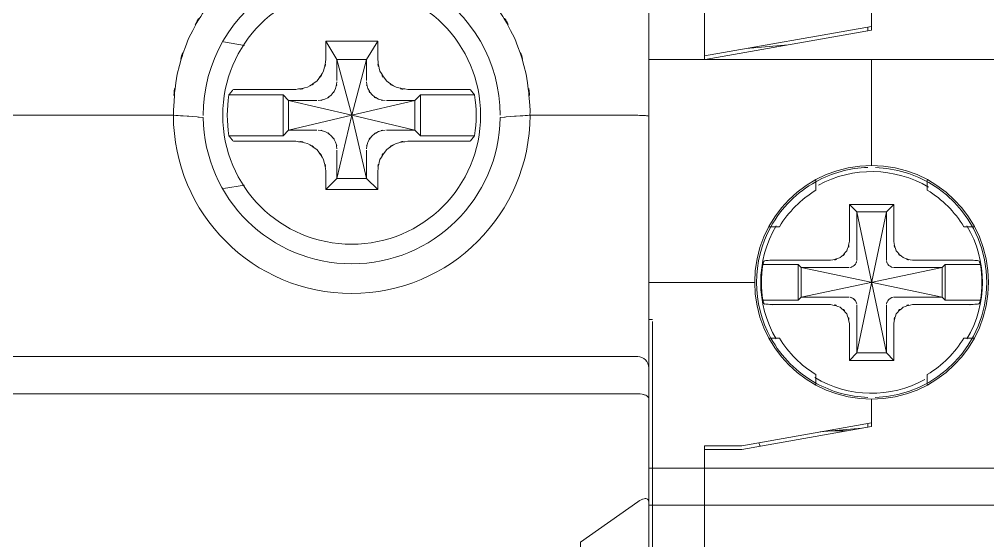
# Model space of a CAD drawing. Header units: millimetres. Extents: x 41 to 1635, y 11 to 1528.
# Drawn here: x 398.81 to 426.67, y 1168.94 to 1183.94 of the extents above; entities that cross this region are included whole.
import ezdxf

# ---------------------------------------------------------------- set-up
doc = ezdxf.new("R2010")
doc.units = ezdxf.units.MM
doc.header["$LTSCALE"] = 8
doc.layers.get('0').update_dxf_attribs({"linetype": 'CONTINUOUS'})
doc.layers.add('PDF_Geometry', color=7, linetype='CONTINUOUS')

# ---------------------------------------------------------------- blocks, each defined once
blk = doc.blocks.new('Contactor1')
at = {"layer": 'PDF_Geometry', "lineweight": 9}
for points in [[(-0.5659098375634244, 0.01664617957840164, 0.4141807432558581), (-0.6227293236745481, -0.04018773708821755), (-0.6227293236745481, -0.05439536208837126), (-0.6227293236745481, -0.04018773708821755), (-0.7932431153411699, -0.04018773708821755), (-0.7932431153411699, -0.05439536208837126), (-0.7932431153411699, -0.1041322231994855), (-0.7932431153411699, -0.2110624315328096)], [(-0.9202570597856266, -0.2163818204217023), (-0.9310626153412045, -0.2163818204217023), (-0.9331736292301116, -0.2184926120883119), (-0.9538681570078893, -0.2184926120883119, -0.08273767262502696), (-0.9538681570078893, -0.2028820287549706), (-0.9331736292301116, -0.2028820287549706), (-0.9331736292301116, -0.2184926120883119)], [(-0.8935486708967346, -0.204992820421694), (-0.8827431153412135, -0.204992820421694), (-0.8806041292301074, -0.2028820287549706), (-0.8599375875634792, -0.2028820287549706, -0.08408157926966128), (-0.8599375875634223, -0.2184926120883119), (-0.8806041292301074, -0.2184926120883119)], [(-1.432631948674555, -0.2110624315328096), (-1.432631948675123, -0.3073123343104953, -0.4144878227867246), (-1.428340407007852, -0.3030347787549772), (-0.7974931153411831, -0.3030347787547498, -0.4152934030877152), (-0.7932431153411699, -0.3073123343104953), (-0.7932431153411699, -0.2110624315328096), (-0.7932431153411699, -0.3073123343104953), (-0.7932431153411699, -0.3190065009771388)], [(-1.048423684785632, -0.2108818759771793, 0.002589240893631652), (-1.04471537923007, -0.2106877370882785), (-0.9751181292301112, -0.2106877370882785, 0.999587610104362), (-0.8386876014523068, -0.2106877370882785), (-0.7974931153411831, -0.2106877370882785)], [(-0.7094098514522784, -0.2306038481993937, 0.1196299841397357), (-0.7292986153412357, -0.2360902370883196, 0.1408673400764289), (-0.746534698674509, -0.2533123204216281, 0.2581487466918118), (-0.7465209208967281, -0.295923334310487, 0.1414226311638501), (-0.7293126014523068, -0.3131598343104542, 0.1191263734371497), (-0.7094098514522784, -0.3186453759772121)], [(-0.7292986153412357, -0.2355070148660161), (-0.7292986153412357, -0.2393539176438253, 0.1201337307391842), (-0.7432570181189817, -0.2533123204216281), (-0.7471458931189545, -0.2533123204216281)], [(-0.6866736153411921, -0.2355070148660161), (-0.6866736153411921, -0.2393539176438253, -0.1208746293056127), (-0.6727154208967363, -0.2533123204216281), (-0.6688543097856154, -0.2533123204216281)], [(-0.7361320181189512, -0.2678124176438814), (-0.7496320181189731, -0.2678124176438814, 0.07943331950662583), (-0.7496320181189731, -0.2814512231993831), (-0.7361320181189512, -0.2814512231993831)], [(-0.6798542125634413, -0.2814512231993831), (-0.6663542125634194, -0.2814512231993831, 0.08094860454965079), (-0.6663542125634194, -0.2678124176438814), (-0.6798542125634413, -0.2678124176438814)], [(-0.7471876431189912, -0.295923334310487), (-0.7432570181189817, -0.295923334310487, 0.1209087941897986), (-0.7292986153412357, -0.3098817370882898), (-0.7292986153412357, -0.3138405426439022)], [(-0.6688543097856154, -0.295923334310487), (-0.6727154208967363, -0.2959233343106007, -0.1216495562670574), (-0.6866736153411921, -0.3098817370882898), (-0.6866736153411921, -0.3137566259772484)]]:
    blk.add_lwpolyline(points, format="xyb", dxfattribs=at)
for points in [[(-0.7719376153411872, -1.10581238986606), (-0.7719376153411872, -1.162645445421617), (-0.7932431153411699, -1.162645445421617), (-0.7932431153411699, 0.01664617957840164), (-0.7719376153411872, 0.01664617957840164), (-0.7719376153411872, -0.04018773708821755)], [(-0.7719376153411872, -0.189382237088239), (-0.7719376153411872, -0.1353957926438625)], [(-0.7716875320078884, -0.189326292643841), (-0.7079653514523443, -0.1780898898659871), (-0.7079653514523443, -0.1701875287549228)], [(-0.7719376153411872, -0.1879377370883049), (-0.7079653514523443, -0.1766877648660738)], [(-0.7094098514522784, -0.1783399593105059), (-0.7094098514522784, -0.1769234315327139)], [(-0.955951393118994, -0.1826183481994121), (-0.9479098097856422, -0.1839653620883155)], [(-0.9168403653412156, -0.1892432093104617), (-0.9168403653412156, -0.1822707926438625), (-0.8969653653412024, -0.1822707926438625), (-0.8969653653412024, -0.1892432093104617)], [(-0.9168403653412156, -0.1822707926438625), (-0.9125903653412024, -0.189382237088239), (-0.9012153653412156, -0.189382237088239), (-0.8969653653412024, -0.1822707926438625)], [(-0.7559237264522949, -0.1851318204217023), (-0.7399236153411834, -0.1837288481993937)], [(-0.9012153653412156, -0.1973261259771562), (-0.9012153653412156, -0.189382237088239), (-0.9068958792300919, -0.2106877370882785), (-0.9125903653412024, -0.189382237088239), (-0.9125903653412024, -0.1973261259771562)], [(-0.7932431153411699, -0.189382237088239), (-0.6227293236745481, -0.189382237088239)], [(-0.7079653514523443, -0.189382237088239), (-0.7079653514523443, -0.2298680426438295)], [(-0.9508543236745481, -0.2007432509772116), (-0.9283126431189999, -0.2007432509772116)], [(-0.9202570597856266, -0.204992820421694), (-0.9310626153412045, -0.204992820421694), (-0.9068958792300919, -0.2106877370882785), (-0.9310626153412045, -0.2163818204217023), (-0.9310626153412045, -0.204992820421694), (-0.9331736292301116, -0.2028820287549706)], [(-0.8935486708967346, -0.2163818204217023), (-0.8827431153412135, -0.2163818204217023), (-0.9068958792300919, -0.2106877370882785), (-0.9125903653412024, -0.234839862088279), (-0.9012153653412156, -0.234839862088279), (-0.9068958792300919, -0.2106877370882785), (-0.8827431153412135, -0.204992820421694), (-0.8827431153412135, -0.2163818204217023), (-0.8806041292301074, -0.2184926120883119), (-0.8806041292301074, -0.2028820287549706)], [(-0.885465337563403, -0.2007432509772116), (-0.862937629230089, -0.2007432509772116)], [(-0.9283126431189999, -0.220632237088239), (-0.9508543236745481, -0.220632237088239)], [(-0.862937629230089, -0.220632237088239), (-0.885465337563403, -0.220632237088239)], [(-0.9125903653412024, -0.2240620704216099), (-0.9125903653412024, -0.234839862088279), (-0.9168403653412156, -0.2391038481994201)], [(-0.9012153653412156, -0.2240620704216099), (-0.9012153653412156, -0.234839862088279), (-0.8969653653412024, -0.2391038481994201)], [(-0.8969653653412024, -0.2321043065327331), (-0.8969653653412024, -0.2391038481994201), (-0.9168403653412156, -0.2391038481994201), (-0.9168403653412156, -0.2321043065327331)], [(-0.9479098097856422, -0.2374092787549671), (-0.9559653931189587, -0.2387427231993797)], [(-0.716493101452329, -0.2903267509771013), (-0.716493101452329, -0.3044648759771462), (-0.7136598375634549, -0.3016182648660788), (-0.7023263792301009, -0.2476318204217023), (-0.6994653514523179, -0.2447707926438625), (-0.6994653514523179, -0.2589097509771818)], [(-0.7136598375634549, -0.2660763065327956), (-0.7136598375634549, -0.2476318204217023), (-0.716493101452329, -0.2447707926438625), (-0.716493101452329, -0.2589097509771818)], [(-0.6994653514523179, -0.2447707926438625), (-0.716493101452329, -0.2447707926438625)], [(-0.7023263792301009, -0.2660763065327956), (-0.7023263792301009, -0.2476318204217023), (-0.7136598375634549, -0.2476318204217023), (-0.7023263792301009, -0.3016182648660788), (-0.6994653514523179, -0.3044648759771462), (-0.6994653514523179, -0.2903267509771013)], [(-0.7447015181189727, -0.2661042787549377), (-0.7236736292301202, -0.2661042787549377)], [(-0.6922986014523076, -0.2661042787549377), (-0.6712846986745262, -0.2661042787549377)], [(-0.7165348514523089, -0.2803127509771457), (-0.7349931153411831, -0.2803127509771457), (-0.6810070875634437, -0.2689373204216281), (-0.6994375875634091, -0.2689373204216281)], [(-0.6994375875634091, -0.2803127509771457), (-0.6810070875634437, -0.2803127509771457), (-0.7349931153411831, -0.2689373204216281), (-0.7165348514523089, -0.2689373204216281)], [(-0.7527571014522891, -0.2746178343104475), (-0.7932431153411699, -0.2746178343104475)], [(-0.7236736292301202, -0.2831457926438361), (-0.7447015181189727, -0.2831457926438361)], [(-0.7136598375634549, -0.2831737787549855), (-0.7136598375634549, -0.3016182648660788), (-0.7023263792301009, -0.3016182648660788), (-0.7023263792301009, -0.2831737787549855)], [(-0.6712846986745262, -0.2831457926438361), (-0.6922986014523076, -0.2831457926438361)], [(-0.7918126014523068, -0.2895349870882455), (-0.7918126014523068, -0.3030347787549772), (-0.7918126014523068, -0.842950931532755), (-0.7918126014523068, -0.857159403754963), (-0.7932431153411699, -0.857159403754963)], [(-0.716493101452329, -0.3044648759771462), (-0.6994653514523179, -0.3044648759771462)], [(-0.7974931153411831, -0.3172432648660788), (-1.428340407007852, -0.3172432648660788)], [(-0.7932431153411699, -0.358631875977153), (-0.7932431153411699, -0.3190065009771388), (-0.7932431153411699, -0.358631875977153), (-0.7932431153411699, -0.3740763204216364)], [(-0.7079653514523443, -0.3193676259771792), (-0.7079653514523443, -0.3297842926438079), (-0.7577013653411768, -0.3385623343104953), (-0.7719376153411872, -0.3385623343104953)], [(-0.7079653514523443, -0.8176315148660933), (-0.7577013653411768, -0.808867875977171), (-0.7719376153411872, -0.808867875977171), (-0.7719376153411872, -0.3371322370883263), (-0.7577013653411768, -0.3371322370883263), (-0.7079653514523443, -0.3283821815327883)], [(-0.7094098514522784, -0.3300487787549855), (-0.7094098514522784, -0.3286322509771935)], [(-0.7277153097856512, -0.3318679593105571), (-0.7117431708967388, -0.3304370287548863)], [(-0.7174236708967783, -0.3314517370882868), (-0.7231874764523241, -0.3314517370882868)], [(-0.6227293236745481, -0.3456737787549855), (-0.7932431153411699, -0.3456737787549855)], [(-0.7974931153411831, -0.358631875977153), (-0.8193542958967441, -0.3740763204216364), (-0.8193542958967441, -0.429492848199402), (-0.8216458653412246, -0.429492848199402)], [(-0.6227293236745481, -0.3598678343105348), (-0.7932431153411699, -0.3598678343105348)]]:
    blk.add_lwpolyline(points, dxfattribs=at)
for points in [[(-0.7361320181189512, -0.2678124176438814), (-0.7349931153411831, -0.2689373204216281), (-0.7349931153411831, -0.2803127509771457), (-0.7361320181189512, -0.2814512231993831)], [(-0.6798542125634413, -0.2814512231993831), (-0.6810070875634437, -0.2803127509771457), (-0.6810070875634437, -0.2689373204216281), (-0.6798542125634413, -0.2678124176438814)], [(-0.7918126014523068, -0.2888127370882785), (-0.7932431153411699, -0.2888127370882785)]]:
    blk.add_lwpolyline(points, close=True, dxfattribs=at)
for centre, radius in [((-0.9069222789192963, -0.210688900002765), 0.04934577470291374), ((-0.7079774564591048, -0.2746023847917058), 0.04473434378573099)]:
    blk.add_circle(centre, radius, dxfattribs=at)
for centre, radius, start, end in [((-0.9069178492535457, -0.2106817448484435), 0.05684147033933121, 359.9939598667409, 180.021134225604), ((-0.9522174557380936, 0.1898685970063525), 0.4012104405792221, 266.7278382332551, 267.2561735653577), ((-0.8604019319635654, 0.1685717352102074), 0.3798805858130675, 272.7167883121022, 273.2768665972661), ((-0.9068947430261574, -0.2107003461401291), 0.05682674651906592, 180.8411819776516, 359.1305089655899), ((-0.7079879799275659, -0.2747358196136247), 0.04252784665810618, 59.24905755242448, 118.634273807982), ((-0.7079795662839956, -0.2746303286817238), 0.04403784937707349, 271.8438711450713, 88.12869148336216), ((-0.7080125988285317, -0.2746110495882021), 0.04239724598466913, 149.2563039134505, 210.7436960866327), ((-0.7080944429064289, -0.2746110495883158), 0.04252500842517987, 329.3586364212026, 30.64136357890242), ((-0.707974772964576, -0.2746290452396352), 0.04242183347186082, 239.1485940559593, 298.6978858003181), ((-0.7576352562521151, -0.338593084642298), 0.007039938944666578, 10.59742079232963, 21.92042195402124)]:
    blk.add_arc(centre, radius, start, end, dxfattribs=at)
for points in [[(-0.9621320597856879, -0.1687014870883559), (-0.9735070597857316, -0.1872570287550843), (-0.9590764903411468, -0.1620901954215697), (-0.9693403514523311, -0.1812704870883408)], [(-0.8444653931189237, -0.1812704870883408), (-0.8547292542301079, -0.1620766259770789), (-0.8402986847856369, -0.1872570287550843), (-0.8516736847856805, -0.1687014870883559)], [(-0.9693403514523311, -0.1812704870883408), (-0.9764653514523047, -0.2015205981992949), (-0.9677708097855771, -0.1742845148660308), (-0.9737013931189153, -0.1949093065327361)], [(-0.8401321014522978, -0.194895750977139), (-0.846048698674565, -0.1742709454215401), (-0.8373681431189084, -0.2015205981992949), (-0.8444653931189237, -0.1812704870883408)], [(-0.9737013931189153, -0.1949093065327361), (-0.9763820736745288, -0.2155620843104771), (-0.9735903514524011, -0.1879377370883049), (-0.9751181292301112, -0.2087151259770508)], [(-0.9177154208967409, -0.1937292926438658), (-0.916062587563431, -0.1870764593104468), (-0.9177709486745584, -0.1960486259772551), (-0.9168403653412156, -0.1892432093104617)], [(-0.8969653653411456, -0.1892432093104617), (-0.89603479589681, -0.1960206537548856), (-0.8977431431189302, -0.1870764593104468), (-0.8960903236745139, -0.1937292926438658)], [(-0.8386876014523637, -0.2087151259770508), (-0.840243157007933, -0.1879233204217599), (-0.8374236708968397, -0.2155620843104771), (-0.8401321014522978, -0.194895750977139)], [(-0.9201597958967227, -0.1974371815326776), (-0.9161876292300235, -0.1920898204216428), (-0.9210763792301009, -0.1995072926438297), (-0.9177154208967409, -0.1937292926438658)], [(-0.8960903236745139, -0.1937292926438658), (-0.8927291570078637, -0.1994928759772847), (-0.8976181153411176, -0.1920898204216428), (-0.8936459486745321, -0.1974371815326776)], [(-0.9283126431189999, -0.2007432509772116), (-0.9215625458968475, -0.1998124593105786), (-0.9305069486744628, -0.2015205981992949), (-0.9238681014523422, -0.1998955426438442)], [(-0.9238681014523422, -0.1998955426438442), (-0.9180903236744484, -0.1965343759770803), (-0.9254931570077929, -0.20139598708829), (-0.9201597958967227, -0.1974371815326776)], [(-0.9147013792300527, -0.2029100009772264), (-0.9120486847857023, -0.1993682648660524), (-0.9152986014523208, -0.2042570148660161), (-0.9130765320077785, -0.2004516398660598)], [(-0.9130765320077785, -0.2004516398660598), (-0.9120904347856253, -0.1965623481994498), (-0.9131042958967441, -0.2017986537548495), (-0.9125903653411456, -0.1978262787549738)], [(-0.9007431986745473, -0.2004372231995148), (-0.8985069347856438, -0.2042425981994711), (-0.9017570597856661, -0.19935384819928), (-0.8991319070078703, -0.2028820287550843)], [(-0.9012291431189965, -0.1978262787549738), (-0.9007154347856954, -0.2017706815327074), (-0.9017015320078485, -0.1965767509771013), (-0.9007431986745473, -0.2004372231995148)], [(-0.8936459486745321, -0.1974371815326776), (-0.8883125736744546, -0.20139598708829), (-0.8957154208966926, -0.196520806532817), (-0.8899514208966934, -0.1998819731993535)], [(-0.8899514208966934, -0.1998819731993535), (-0.8832848097856072, -0.2015205981992949), (-0.8922709625634866, -0.1998124593105786), (-0.885465337563403, -0.2007432509772116)], [(-0.9538681570078893, -0.2028820287550843), (-0.9531319208967375, -0.201896139865994), (-0.9541180181190043, -0.2032016120883782), (-0.9533682125633618, -0.2022148759772335)], [(-0.9533682125633618, -0.2022148759772335), (-0.9526181986745428, -0.2012434037549156), (-0.9536320597856616, -0.2025344593105274), (-0.9528680597856578, -0.2015765565327001)], [(-0.9528680597856578, -0.2015765565327001), (-0.9521042820078378, -0.2006042231994343), (-0.9531319208967375, -0.201896139865994), (-0.9523541431189528, -0.2009373759772188)], [(-0.951881962563391, -0.2007847926438444), (-0.9526459625635084, -0.2009238204216217), (-0.9516598653412416, -0.2006457648660671), (-0.9523541431189528, -0.2009373759772188)], [(-0.9508543236744913, -0.2007432509772116), (-0.9523541431189528, -0.2008127648659865), (-0.9503404070077863, -0.2007017093105787), (-0.951881962563391, -0.2007847926438444)], [(-0.9171459625634384, -0.2045350565326771), (-0.9133403792300783, -0.2022988065327809), (-0.9182291292301556, -0.2055345148660308), (-0.9147013792300527, -0.2029100009772264)], [(-0.8991319070078703, -0.2028820287550843), (-0.8955763931189153, -0.2055345148660308), (-0.9004791292301775, -0.202257264866148), (-0.8966597681189228, -0.204507084310535)], [(-0.8619375458967511, -0.2007847926438444), (-0.8634653375633548, -0.2007017093105787), (-0.8614513931190118, -0.2008127648659865), (-0.862937629230089, -0.2007432509772116)], [(-0.8614513931190118, -0.2009373759772188), (-0.8621458792301269, -0.2006457648660671), (-0.86115978200786, -0.2009238204216217), (-0.8619375458967511, -0.2007847926438444)], [(-0.8614513931190118, -0.2009373759772188), (-0.8606876014522982, -0.201896139865994), (-0.861701462563417, -0.2006042231994343), (-0.8609654347855553, -0.2015765565327001)], [(-0.8609654347855553, -0.2015765565327001), (-0.8601596847856285, -0.2025344593105274), (-0.8611737681189311, -0.2012434037549156), (-0.8604375320077793, -0.2022148759772335)], [(-0.8604375320077793, -0.2022148759772335), (-0.8596597542301083, -0.2032016120883782), (-0.8606876014522982, -0.201896139865994), (-0.8599375875634792, -0.2028820287550843)], [(-0.9197709070078304, -0.204992820421694), (-0.9157987403411312, -0.2044926815326562), (-0.9210208514522833, -0.2054650009772558), (-0.9171459625634384, -0.2045350565326771)], [(-0.8966597681189228, -0.204507084310535), (-0.8927848931189715, -0.2054650009772558), (-0.8980347542300819, -0.2044926815326562), (-0.8940626014522763, -0.204992820421694)], [(-0.9751181292301112, -0.2087151259770508), (-0.9751181292301112, -0.2102011537549515), (-0.9751181292301112, -0.2082149731993468), (-0.9751181292301112, -0.2097010148661411)], [(-0.9751181292301112, -0.2097010148661411), (-0.9750763792300745, -0.2111734870882174), (-0.9751181292301112, -0.2092017093104914), (-0.9750903653411456, -0.2106877370883922)], [(-0.9676320042300972, -0.2111870426438145), (-0.9732987403412494, -0.2106877370883922), (-0.9657293097856723, -0.2113260704215918), (-0.9714236014523863, -0.2108818759770656)], [(-0.9637153653412156, -0.2115066259771083), (-0.9695764347856652, -0.2110064870882979), (-0.9617847125634285, -0.2116736259772551), (-0.9676320042300972, -0.2111870426438145)], [(-0.8461737403412712, -0.2111870426438145), (-0.8520208236745361, -0.2116736259772551), (-0.8442430736744768, -0.2110064870882979), (-0.8500763792300745, -0.2115066259771083)], [(-0.8423959208967631, -0.2108818759770656), (-0.8480764208968026, -0.2113260704215918), (-0.840507004230119, -0.2106877370883922), (-0.8461737403412712, -0.2111870426438145)], [(-0.8387431292300676, -0.2106877370883922), (-0.838659837563398, -0.2092017093104914), (-0.8387431292300676, -0.2111734870882174), (-0.8386876014523637, -0.2097010148661411)], [(-0.8386876014523637, -0.2097010148661411), (-0.8386876014523637, -0.2082149731993468), (-0.8386876014523637, -0.2102011537549515), (-0.8386876014523637, -0.2087151259770508)], [(-0.7958542820078378, -0.2107148759771462), (-0.798326407007778, -0.2106597648660227), (-0.7950625181189821, -0.2107148759771462), (-0.7974931153411831, -0.2106877370883922)], [(-0.7944792958966787, -0.2107987926438), (-0.7965207958968108, -0.2106453620883713), (-0.7937708236744925, -0.2108123620882907), (-0.7958542820078378, -0.2107148759771462)], [(-0.7935624903411167, -0.2109098481994351), (-0.7950209764523493, -0.210729278755025), (-0.7931736014522244, -0.2109793620882101), (-0.7944792958966787, -0.2107987926438)], [(-0.7932431153412267, -0.2110624315328096), (-0.793632004230119, -0.2107708204216578), (-0.7930070320077789, -0.2110624315328096), (-0.7935624903411167, -0.2109098481994351)], [(-0.9533682125633618, -0.219146195421672), (-0.9541180181190043, -0.2181738759772998), (-0.9531319208967375, -0.2194793481994566), (-0.9538681570078893, -0.2184926120883119)], [(-0.9171319764522536, -0.2168539870883706), (-0.9210208514522833, -0.2158816676437709), (-0.9157709764523929, -0.2168819593105127), (-0.9197709070078304, -0.2163682509772116)], [(-0.9147013792300527, -0.2184790565327148), (-0.91820136534119, -0.2158401259771381), (-0.9133126153412263, -0.2191038204216511), (-0.9171319764522536, -0.2168539870883706)], [(-0.9130487681190402, -0.2209374176438814), (-0.9152986014523208, -0.2171455981992949), (-0.9120486847857023, -0.2220207787549953), (-0.9147013792300527, -0.2184790565327148)], [(-0.8991041431190183, -0.2184790565327148), (-0.9017570597856661, -0.2219928065328531), (-0.8984791708966782, -0.2171320426439252), (-0.9007431986745473, -0.2209094315326183)], [(-0.8966597681189228, -0.2168539870883706), (-0.9004513653412118, -0.2190902509771604), (-0.8955763931189153, -0.2158401259771381), (-0.8991041431190183, -0.2184790565327148)], [(-0.8940626014522763, -0.2163682509772116), (-0.8979932264523427, -0.2168819593105127), (-0.8927848931189715, -0.2158960704216497), (-0.8966597681189228, -0.2168539870883706)], [(-0.8599375875634792, -0.2184926120883119), (-0.8606876014522982, -0.2194793481994566), (-0.8596597542301083, -0.2181738759772998), (-0.8604375320077793, -0.219146195421672)], [(-0.9528680597856578, -0.2197989315327504), (-0.9536320597856616, -0.2188266120883782), (-0.9526181986745428, -0.220132084310535), (-0.9533682125633618, -0.219146195421672)], [(-0.9523541431189528, -0.2204516676438288), (-0.9531319208967375, -0.2194793481994566), (-0.9521042820078378, -0.2207568481994713), (-0.9528680597856578, -0.2197989315327504)], [(-0.9523541431189528, -0.2204516676438288), (-0.9516598653412416, -0.2207288759771018), (-0.9526459625635084, -0.2204652370883196), (-0.951881962563391, -0.2205762926437274)], [(-0.951881962563391, -0.2205762926437274), (-0.9503404070077863, -0.2206737787550992), (-0.9523541431189528, -0.220562723199464), (-0.9508543236744913, -0.220632237088239)], [(-0.9238403375633766, -0.2214790981993247), (-0.9305069486744628, -0.2198404731993833), (-0.9215487681189529, -0.2215621676439241), (-0.9283126431189999, -0.220632237088239)], [(-0.9201597958967227, -0.2239374593104912), (-0.9254931570077929, -0.2199650843103882), (-0.9180903236744484, -0.2248538343105793), (-0.9238403375633766, -0.2214790981993247)], [(-0.9177154208967409, -0.2276461954215847), (-0.9210763792301009, -0.2218817648661116), (-0.9161876292300235, -0.2292704037549811), (-0.9201597958967227, -0.2239374593104912)], [(-0.9125903653411456, -0.2235347926439317), (-0.9130765320077785, -0.2195904037548644), (-0.9121181986744773, -0.2247987370883493), (-0.9130487681190402, -0.2209374176438814)], [(-0.9007431986745473, -0.2209094315326183), (-0.9017015320078485, -0.2248122926439464), (-0.9007154347856954, -0.2195759870883194), (-0.9012291431189965, -0.2235347926439317)], [(-0.8936459486745321, -0.2239374593104912), (-0.8976181153411176, -0.2292704037549811), (-0.8927291570078637, -0.2218817648661116), (-0.8960903236745139, -0.2276317787550397)], [(-0.8899514208966934, -0.2214790981993247), (-0.8957154208966926, -0.2248402648660885), (-0.8883125736744546, -0.2199650843103882), (-0.8936459486745321, -0.2239374593104912)], [(-0.885465337563403, -0.220632237088239), (-0.8922569764523018, -0.2215621676439241), (-0.8832848097856072, -0.2198404731993833), (-0.8899514208966934, -0.2214790981993247)], [(-0.862937629230089, -0.220632237088239), (-0.8614513931190118, -0.220562723199464), (-0.8634653375633548, -0.2206737787550992), (-0.8619375458967511, -0.2205762926437274)], [(-0.8619375458967511, -0.2205762926437274), (-0.86115978200786, -0.2204652370883196), (-0.8621458792301269, -0.2207288759771018), (-0.8614513931190118, -0.2204516676438288)], [(-0.8609654347855553, -0.2197989315327504), (-0.861701462563417, -0.2207568481994713), (-0.8606876014522982, -0.2194793481994566), (-0.8614513931190118, -0.2204516676438288)], [(-0.8604375320077793, -0.219146195421672), (-0.8611737681189311, -0.220132084310535), (-0.8601596847856285, -0.2188266120883782), (-0.8609654347855553, -0.2197989315327504)], [(-0.9168403653412156, -0.2321043065326194), (-0.9177709486745584, -0.2253404176437925), (-0.916062587563431, -0.2342981815327221), (-0.9177154208967409, -0.2276461954215847)], [(-0.8960903236745139, -0.2276317787550397), (-0.8977431431189302, -0.2342981815327221), (-0.89603479589681, -0.2253404176437925), (-0.8969653653411456, -0.2321043065326194)], [(-0.7174654208967581, -0.2625489731995003), (-0.7156735736745645, -0.2572151815327288), (-0.7175487125634277, -0.2644648065327146), (-0.7164931014523859, -0.2589097509771818)], [(-0.6994653514522611, -0.2589097509771818), (-0.6984375042300712, -0.2644512370882239), (-0.7003126431190481, -0.2572151815327288), (-0.6985347820079255, -0.2625345704216215)], [(-0.7200626014522982, -0.2651455148661626), (-0.7158819070079403, -0.2615207093103891), (-0.721076462563417, -0.2667570148660161), (-0.7174654208967581, -0.2625489731995003)], [(-0.6985347820079255, -0.2625345704216215), (-0.6949097542300819, -0.2667570148660161), (-0.7001043097856723, -0.2615207093103891), (-0.6959098514523134, -0.2651455148661626)], [(-0.748507101452276, -0.266298403754945), (-0.7495764903412123, -0.2664933759772339), (-0.7482985597857237, -0.2660763065327956), (-0.7491598375633544, -0.2665069315326036)], [(-0.7491598375633544, -0.2665069315326036), (-0.7493959208968022, -0.2671596676439094), (-0.7490625597856138, -0.266298403754945), (-0.7493126431190262, -0.2669511398660234)], [(-0.7468680597856405, -0.2661458065326769), (-0.7492291431189528, -0.2664094454216865), (-0.7459792264523344, -0.2661042787549377), (-0.748507101452276, -0.266298403754945)], [(-0.7447015181189158, -0.2661042787549377), (-0.748006948674572, -0.2661458065326769), (-0.7436181431189084, -0.266021195421672), (-0.7468680597856405, -0.2661458065326769)], [(-0.7236736292301771, -0.2661042787549377), (-0.7181736847856541, -0.2650624454215631), (-0.7254097403412629, -0.2669655426439022), (-0.7200626014522982, -0.2651455148661626)], [(-0.7141320181189599, -0.2675903065328384), (-0.7133680181190698, -0.2658677648660159), (-0.714243073674595, -0.2682015148661776), (-0.7136876014523637, -0.2664094454216865)], [(-0.7022986153412489, -0.2664094454216865), (-0.7017291708968401, -0.2682015148661776), (-0.7025904347855771, -0.2658677648660159), (-0.7018404208967581, -0.2675903065328384)], [(-0.6959098514523134, -0.2651455148661626), (-0.6905624903412786, -0.2669655426439022), (-0.6978265181189158, -0.2650624454215631), (-0.6922986014523644, -0.2661042787549377)], [(-0.6690904070077863, -0.2661458065326769), (-0.6723403097857386, -0.266021195421672), (-0.6679792681190406, -0.2661458065326769), (-0.6712846986744694, -0.2661042787549377)], [(-0.6674653375634421, -0.266298403754945), (-0.6699932125633836, -0.2661042787549377), (-0.666715337563403, -0.2664094454216865), (-0.6690904070077863, -0.2661458065326769)], [(-0.6668126014523637, -0.2665069315326036), (-0.6676596847856331, -0.2660763065327956), (-0.6663819625634346, -0.2664933759772339), (-0.6674653375634421, -0.266298403754945)], [(-0.6666735875634799, -0.2669511398660234), (-0.6668958931190332, -0.266298403754945), (-0.6665902958968104, -0.2671596676439094), (-0.6668126014523637, -0.2665069315326036)], [(-0.7494654347855771, -0.2673817787549524), (-0.7496875458968475, -0.2680209454215401), (-0.7493959208968022, -0.2671596676439094), (-0.7496320181189162, -0.2678124176438814)], [(-0.7493126431190262, -0.2669511398660234), (-0.7495209625635084, -0.2676038759771018), (-0.7492291431189528, -0.2667425981994711), (-0.7494654347855771, -0.2673817787549524)], [(-0.7161875042301631, -0.268909348199486), (-0.7144236292301116, -0.2683676676438154), (-0.7167291847856063, -0.2692289315327798), (-0.7150208375634861, -0.268478709310557)], [(-0.7150208375634861, -0.268478709310557), (-0.7136043236745877, -0.2672012093105423), (-0.7153959486744839, -0.2690068343104031), (-0.7141320181189599, -0.2675903065328384)], [(-0.7018404208967581, -0.2675903065328384), (-0.7005625042301631, -0.2690068343104031), (-0.7023681292300239, -0.2672012093105423), (-0.7009376153411608, -0.268478709310557)], [(-0.7009376153411608, -0.268478709310557), (-0.6992430458967078, -0.2692289315327798), (-0.701562587563501, -0.2683676676438154), (-0.6997709486744839, -0.268909348199486)], [(-0.6665070042301409, -0.2673817787549524), (-0.6667293236745877, -0.2667425981994711), (-0.6664237125634713, -0.2676038759771018), (-0.6666735875634799, -0.2669511398660234)], [(-0.6663542125633626, -0.2678124176438814), (-0.6665902958968104, -0.2671596676439094), (-0.666270920896693, -0.2680209454215401), (-0.6665070042301409, -0.2673817787549524)], [(-0.7496320181189162, -0.2814512231993831), (-0.7493959208968022, -0.2820904037548644), (-0.7496875458968475, -0.281242695421497), (-0.7494654347855771, -0.2818682926438214)], [(-0.7150208375634861, -0.2807705148661626), (-0.7167291847856063, -0.280006723199449), (-0.7144236292301116, -0.2808959731994491), (-0.7161875042301631, -0.2803398759772335)], [(-0.7141320181189599, -0.2816733204217599), (-0.7153959486744839, -0.2802432370883707), (-0.7136043236745877, -0.2820344454216865), (-0.7150208375634861, -0.2807705148661626)], [(-0.7136876014523637, -0.2828262093105423), (-0.714243073674595, -0.2810485565328236), (-0.7133680181190698, -0.2833823065327579), (-0.7141320181189599, -0.2816733204217599)], [(-0.7018404208967581, -0.2816733204217599), (-0.7025904347855771, -0.2833823065327579), (-0.7017291708968401, -0.2810485565328236), (-0.7022986153412489, -0.2828262093105423)], [(-0.7009376153411608, -0.2807705148661626), (-0.7023681292300239, -0.2820344454216865), (-0.7005625042301631, -0.2802432370883707), (-0.7018404208967581, -0.2816733204217599)], [(-0.6997709486744839, -0.2803398759772335), (-0.701562587563501, -0.2808959731994491), (-0.6992430458967078, -0.280006723199449), (-0.7009376153411608, -0.2807705148661626)], [(-0.6665070042301409, -0.2818682926438214), (-0.666270920896693, -0.281242695421497), (-0.6665902958968104, -0.2820904037548644), (-0.6663542125633626, -0.2814512231993831)], [(-0.7491598375633544, -0.2827287231993978), (-0.7482985597857237, -0.2831737787550992), (-0.7495764903412123, -0.2827431398659428), (-0.748507101452276, -0.2829372648661774)], [(-0.7494654347855771, -0.2818682926438214), (-0.7492291431189528, -0.2824930565327577), (-0.7495209625635084, -0.2816597648661627), (-0.7493126431190262, -0.2822989315327504)], [(-0.7493126431190262, -0.2822989315327504), (-0.7490625597856138, -0.2829372648661774), (-0.7493959208968022, -0.2820904037548644), (-0.7491598375633544, -0.2827287231993978)], [(-0.748507101452276, -0.2829372648661774), (-0.7459792264523344, -0.2831457926438361), (-0.7492291431189528, -0.2828406259773146), (-0.7468680597856405, -0.2830898481993245)], [(-0.7468680597856405, -0.2830898481993245), (-0.7436181431189084, -0.2832153065328384), (-0.748006948674572, -0.2831042648660969), (-0.7447015181189158, -0.2831457926438361)], [(-0.7200626014522982, -0.284103709310557), (-0.7254097403412629, -0.282284528755099), (-0.7181459208968022, -0.2841876398661043), (-0.7236736292301771, -0.2831457926438361)], [(-0.7174654208967581, -0.2867155148660459), (-0.721076462563417, -0.2824930565327577), (-0.7158819070079403, -0.2877149593105059), (-0.7200626014522982, -0.284103709310557)], [(-0.7164931014523859, -0.2903267509771013), (-0.7175487125634277, -0.2848124037550406), (-0.7156735736745645, -0.292034889866045), (-0.7174654208967581, -0.2867155148660459)], [(-0.6985347820079255, -0.2867010981995008), (-0.7003126431190481, -0.292034889866045), (-0.6984375042300712, -0.2847988343105499), (-0.6994653514522611, -0.2903267509771013)], [(-0.6959098514523134, -0.284103709310557), (-0.7001043097856723, -0.2877149593105059), (-0.6949097542300819, -0.2824930565327577), (-0.6985347820079255, -0.2867010981995008)], [(-0.6922986014523644, -0.2831457926438361), (-0.6978125320078448, -0.2841876398661043), (-0.6905624903412786, -0.282284528755099), (-0.6959098514523134, -0.284103709310557)], [(-0.6712846986744694, -0.2831457926438361), (-0.6679792681190406, -0.2831042648660969), (-0.6723403097857386, -0.2832153065328384), (-0.6690904070077863, -0.2830898481993245)], [(-0.6690904070077863, -0.2830898481993245), (-0.666715337563403, -0.2828406259773146), (-0.6699932125633836, -0.2831457926438361), (-0.6674653375634421, -0.2829372648661774)], [(-0.6674653375634421, -0.2829372648661774), (-0.6663819625634346, -0.2827431398659428), (-0.6676596847856331, -0.2831737787550992), (-0.6668126014523637, -0.2827287231993978)], [(-0.6668126014523637, -0.2827287231993978), (-0.6665902958968104, -0.2820904037548644), (-0.6668958931190332, -0.2829372648661774), (-0.6666735875634799, -0.2822989315327504)], [(-0.6666735875634799, -0.2822989315327504), (-0.6664237125634713, -0.2816597648661627), (-0.6667293236745877, -0.2824930565327577), (-0.6665070042301409, -0.2818682926438214)], [(-0.7957987542301339, -0.3173958481993395), (-0.798326407007778, -0.3171177926437849), (-0.7949374764522759, -0.3174094037549366), (-0.7974931153411831, -0.3172432648661925)], [(-0.7944237681189747, -0.3177985148661264), (-0.796479254230178, -0.3171322093105573), (-0.7937152958967886, -0.3179375287550101), (-0.7957987542301339, -0.3173958481993395)], [(-0.7935487125634495, -0.3183817370882025), (-0.7948126570078671, -0.317423820421709), (-0.7930625597857102, -0.3185622926439464), (-0.7944237681189747, -0.3177985148661264)], [(-0.7932431153412267, -0.3190065009771388), (-0.7935902542300823, -0.3179926398661337), (-0.7930070320077789, -0.3192989593105722), (-0.7935487125634495, -0.3183817370882025)], [(-0.7961598792300606, -0.3578265565327001), (-0.7981876014522982, -0.3589794315328163), (-0.7955346847856504, -0.3573815009772261), (-0.7974931153411831, -0.358631875977153)], [(-0.7949652403412415, -0.3574238898661406), (-0.7967848514524007, -0.3579927093105653), (-0.7943957958968326, -0.3571594037548493), (-0.7961598792300606, -0.3578265565327001)], [(-0.7940348792300824, -0.3574374454215103), (-0.7954236431189088, -0.3573264037549961), (-0.7935764764523014, -0.3573264037549961), (-0.7949652403412415, -0.3574238898661406)], [(-0.7934374486745241, -0.3578545287550696), (-0.7942847403411974, -0.3571178620882165), (-0.7930903236744484, -0.3579927093105653), (-0.7940348792300824, -0.3574374454215103)], [(-0.7932431153412267, -0.358631875977153), (-0.7934514486746025, -0.3574374454215103), (-0.7930625597857102, -0.3589930009770796), (-0.7934374486745241, -0.3578545287550696)]]:
    blk.add_open_spline(points, degree=3, dxfattribs=at)

msp = doc.modelspace()

# ---------------------------------------------------------------- block references
at = {"xscale": 75.19614335325724, "yscale": 75.19614335325724, "zscale": 75.19614335325724}
msp.add_blockref('Contactor1', (476.5685471298295, 1197.019608241355), dxfattribs=at)

doc.saveas('drawing.dxf')
